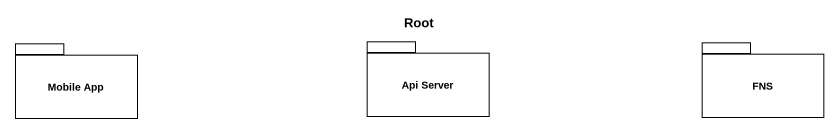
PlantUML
@startuml
title Root
package "Mobile App" as Mobile_App {
}
package "Api Server" as Api_Server {
}
package FNS {
}
@enduml
